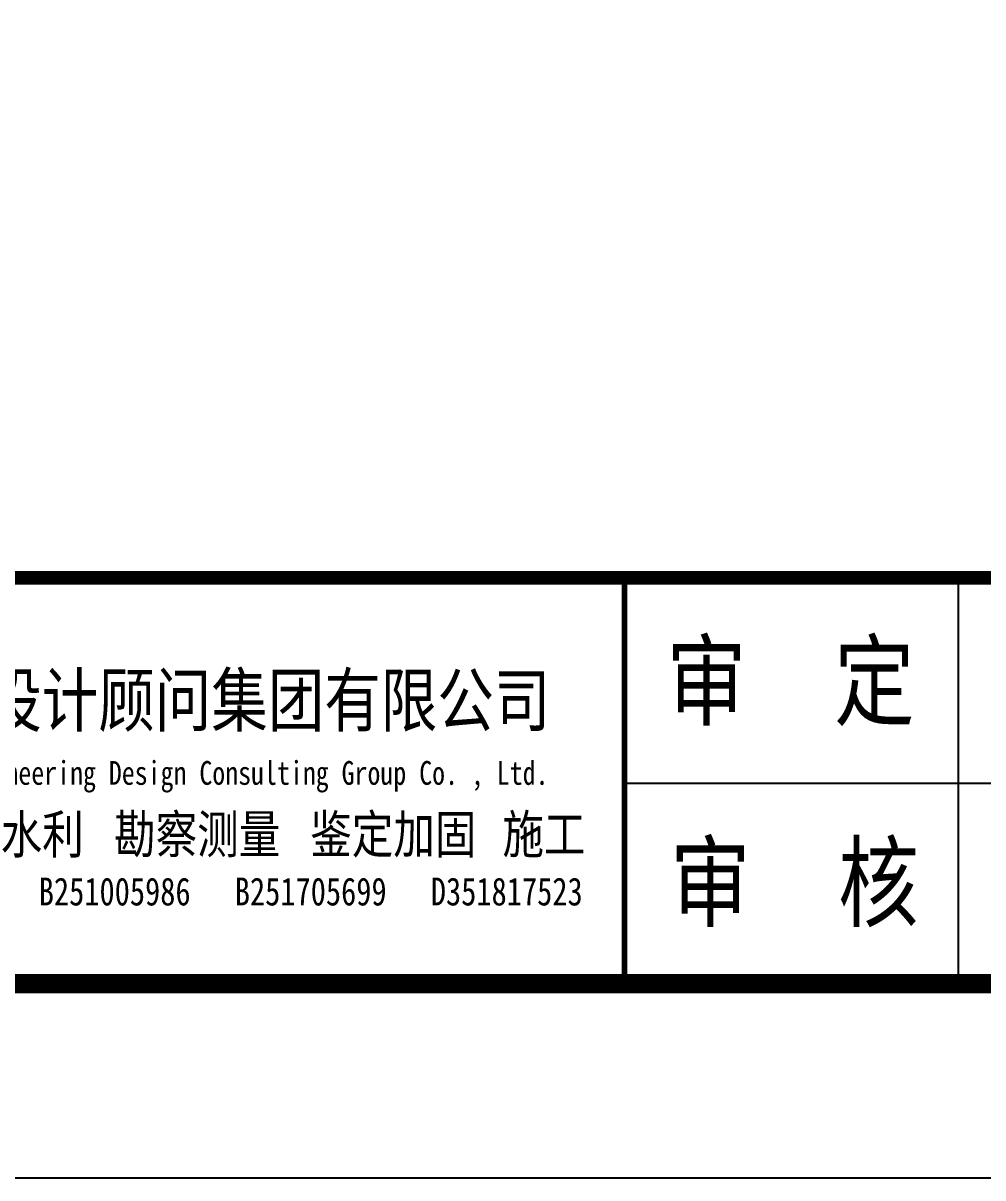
# Model space of a CAD drawing. Extents: x 4283 to 40403, y 1134 to 1764.
# Drawn here: x 6428.98 to 6463.89, y 1467.09 to 1509.1 of the extents above; entities that cross this region are included whole.
import ezdxf

# ---------------------------------------------------------------- set-up
doc = ezdxf.new("R2010")
doc.units = 0
for name, color, linetype in [('PUB_TITLE', 4, 'Continuous'), ('S-MODIFY', 4, 'Continuous'), ('华泽绵阳图框', 7, 'Continuous'), ('图框', 7, 'Continuous'), ('致远博图框', 7, 'Continuous')]:
    doc.layers.add(name, color=color, linetype=linetype)
doc.styles.add('-宋体', font='', dxfattribs={"width": 0.8})
doc.styles.add('黑体', font='simhei.ttf')
doc.styles.get('-宋体').set_extended_font_data('SimSun')

msp = doc.modelspace()

# ---------------------------------------------------------------- linework, layer by layer
at = {"layer": 'PUB_TITLE'}
msp.add_lwpolyline([(6382.534, 1467.091), (6802.534, 1467.091), (6802.534, 1764.091), (6382.534, 1764.091)], close=True, dxfattribs=at)
at = {"layer": 'PUB_TITLE', "color": 7, "const_width": 0.506}
msp.add_lwpolyline([(6400.211, 1474.161), (6795.234, 1474.161), (6795.239, 1488.923), (6400.211, 1488.923)], close=True, dxfattribs=at)
at = {"layer": 'S-MODIFY'}
msp.add_lwpolyline([(6382.534, 1467.091), (6802.534, 1467.091), (6802.534, 1764.091), (6382.534, 1764.091)], close=True, dxfattribs=at)
at = {"layer": '华泽绵阳图框', "color": 7}
for p, q in [((6463.01, 1474.076), (6463.01, 1488.838)), ((6450.855, 1481.457), (6560.246, 1481.457))]:
    msp.add_line(p, q, dxfattribs=at)
at = {"layer": '华泽绵阳图框', "color": 7, "const_width": 0.707}
msp.add_lwpolyline([(6400.211, 1474.161), (6795.464, 1474.161), (6795.464, 1756.99), (6400.211, 1756.99)], close=True, dxfattribs=at)
at = {"layer": '华泽绵阳图框', "color": 7, "const_width": 0.506}
msp.add_lwpolyline([(6400.211, 1488.923), (6795.239, 1488.923)], dxfattribs=at)
at = {"layer": '华泽绵阳图框', "color": 7, "const_width": 0.203, "flags": 128}
msp.add_lwpolyline([(6450.855, 1474.049), (6450.855, 1488.923)], dxfattribs=at)

# ---------------------------------------------------------------- texts
at = {"layer": '图框', "color": 7, "style": '-宋体', "width": 0.8}
for s, p in [('审', (6452.373, 1483.83)), ('定', (6458.483, 1483.83)), ('审', (6452.517, 1476.506)), ('核', (6458.627, 1476.506))]:
    msp.add_text(s, height=2.685, dxfattribs=at).set_placement(p)
at = {"layer": '致远博图框', "color": 7, "style": '黑体', "width": 0.8}
for s, height, p in [('中科华创国际工程设计顾问集团有限公司', 1.884, (6411.156, 1483.531)), ('中科华创国际工程设计顾问集团有限公司', 1.884, (6411.156, 1483.531)), ('Zhongke Huachuang International Engineering Design Consulting Group Co. , Ltd.', 0.86439, (6411.401, 1481.392)), ('Zhongke Huachuang International Engineering Design Consulting Group Co. , Ltd.', 0.86439, (6411.401, 1481.392)), ('水利', 1.385, (6428.165, 1478.894)), ('水利', 1.385, (6428.165, 1478.894)), ('勘察测量', 1.385, (6432.291, 1478.901)), ('勘察测量', 1.385, (6432.291, 1478.901)), ('鉴定加固', 1.385, (6439.424, 1478.901)), ('鉴定加固', 1.385, (6439.424, 1478.901)), ('施工', 1.385, (6446.415, 1478.901)), ('施工', 1.385, (6446.415, 1478.901)), ('B251005986', 1.0152, (6429.549, 1477.003)), ('B251005986', 1.0152, (6429.549, 1477.003)), ('B251705699', 1.0152, (6436.68, 1477.003)), ('B251705699', 1.0152, (6436.68, 1477.003)), ('D351817523', 1.0152, (6443.811, 1477.003)), ('D351817523', 1.0152, (6443.811, 1477.003))]:
    msp.add_text(s, height=height, dxfattribs=at).set_placement(p)

doc.saveas('drawing.dxf')
